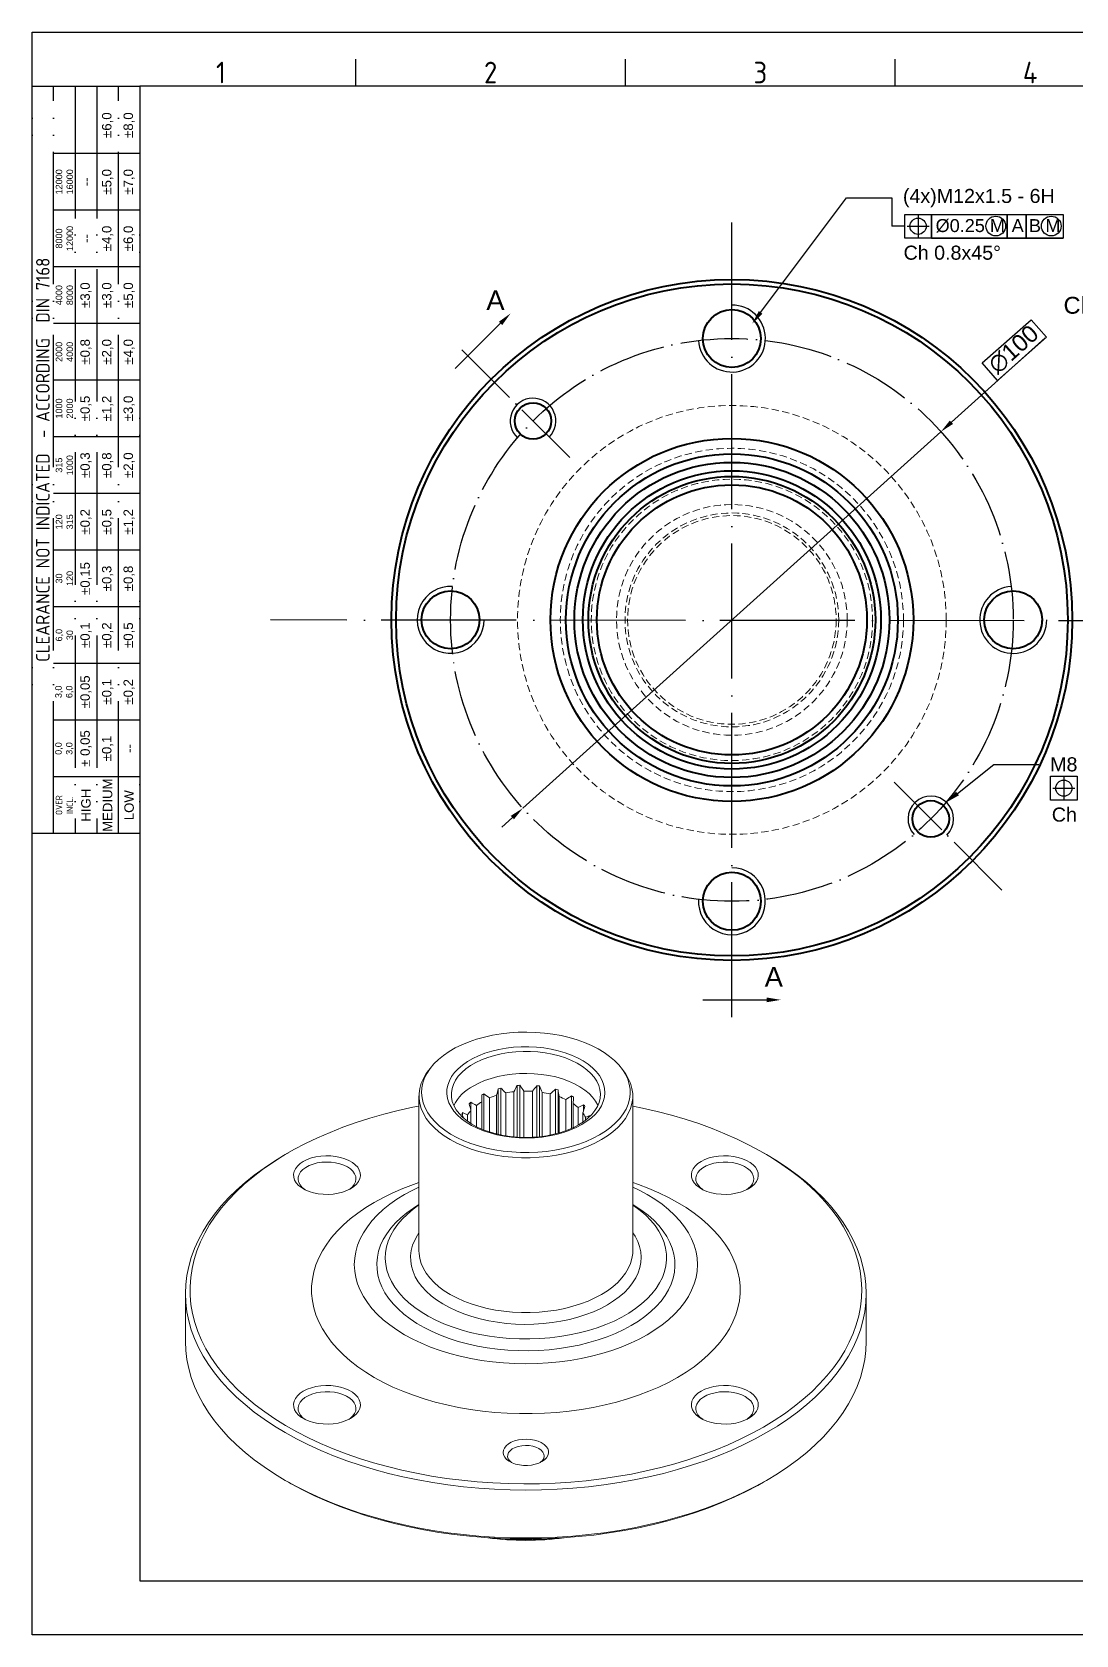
# Model space of a CAD drawing. Header units: millimetres. Extents: x 2452 to 2855, y 1106 to 1391.
# Drawn here: x 2452 to 2637.5, y 1106.5 to 1391.3 of the extents above; entities that cross this region are included whole.
import ezdxf
from ezdxf import colors
from ezdxf.entities.mleader import LeaderData, LeaderLine
from ezdxf.enums import TextEntityAlignment as Align
from ezdxf.math import Vec2, Vec3

# ---------------------------------------------------------------- set-up
doc = ezdxf.new("R2010")
doc.units = ezdxf.units.MM
for name, pattern in [('ACAD_ISO04W100', [30, 24, -3, 0, -3]), ('ACAD_ISO05W100', [33, 24, -3, 0, -3, 0, -3]), ('HIDDEN', [1.905, 1.27, -0.635])]:
    doc.linetypes.add(name, pattern=pattern)
for name, color, linetype, lineweight in [('AM_0', 7, 'Continuous', 40), ('AM_4', 1, 'ACAD_ISO04W100', 25), ('AM_5', 3, 'Continuous', 25), ('AM_BOR', 2, 'ACAD_ISO05W100', 35)]:
    doc.layers.add(name, color=color, linetype=linetype, lineweight=lineweight)
doc.styles.add('ACISOTS', font='isocp.shx', dxfattribs={"height": 1})
doc.styles.get("Standard").update_dxf_attribs({"font": 'arial.ttf'})
doc.dimstyles.new('ISO-25', dxfattribs={"dimtxt": 3, "dimasz": 2.5, "dimexe": 1.25, "dimexo": 0.625, "dimtad": 1, "dimtxsty": 'Standard', "dimcen": 2.5, "dimadec": 0, "dimazin": 0, "dimtfac": 1, "dimtmove": 0, "dimatfit": 3, "dimfxl": 1, "dimarcsym": 0})

# ---------------------------------------------------------------- blocks, each defined once
blk = doc.blocks.new('A3 ZTL')
for p, q in [((19.57, 280.82), (19.57, 9.78)), ((401.17, 280.82), (19.57, 280.82)), ((19.57, 9.78), (401.17, 9.78))]:
    blk.add_line(p, q)
at = {"layer": 'AM_BOR', "color": 135, "linetype": 'Continuous', "lineweight": 25}
for p, q in [((0, 0), (0, 290.61)), ((0, 290.61), (410.96, 290.61)), ((410.96, 0), (0, 0))]:
    blk.add_line(p, q, dxfattribs=at)
at = {"layer": 'AM_BOR', "color": 135, "lineweight": 25}
for p, q in [((58.71, 280.82), (58.71, 285.71)), ((107.63, 280.82), (107.63, 285.71)), ((156.56, 280.82), (156.56, 285.71)), ((3.91, 145.3), (3.91, 280.82)), ((7.83, 280.82), (7.83, 145.3)), ((11.74, 280.82), (11.74, 145.3)), ((15.66, 145.3), (15.66, 280.82)), ((19.57, 268.59), (3.91, 268.59)), ((19.57, 258.32), (3.91, 258.32)), ((19.57, 248.04), (3.91, 248.04)), ((19.57, 237.77), (3.91, 237.77)), ((19.57, 227.5), (3.91, 227.5)), ((19.57, 217.22), (3.91, 217.22)), ((19.57, 206.95), (3.91, 206.95)), ((19.57, 196.67), (3.91, 196.67)), ((19.57, 186.4), (3.91, 186.4)), ((19.57, 176.13), (3.91, 176.13)), ((19.57, 165.85), (3.91, 165.85)), ((19.57, 155.58), (3.91, 155.58))]:
    blk.add_line(p, q, dxfattribs=at)
blk.add_lwpolyline([(19.57, 145.3), (0, 145.3), (0, 280.82), (19.57, 280.82)], close=True, dxfattribs=at)
at = {"layer": 'AM_BOR', "color": 135, "lineweight": 25, "style": 'ACISOTS'}
for s, p in [('1', (34.25, 283.27)), ('2', (83.17, 283.27)), ('3', (132.09, 283.27)), ('4', (181.02, 283.27))]:
    blk.add_text(s, height=3.91, dxfattribs=at).set_placement(p, align=Align.MIDDLE)
at = {"layer": 'AM_BOR', "color": 135, "lineweight": 25, "attachment_point": 5, "rotation": 90}
for s, insert, char_height, width in [('±6,0', (13.7, 273.73), 1.712, 10.274), ('±8,0', (17.61, 273.73), 1.712, 10.274), ('12000\\P16000', (5.87, 263.45), 1.174, 10.274), ('±5,0', (13.7, 263.45), 1.712, 10.274), ('±7,0', (17.61, 263.45), 1.712, 10.274), ('--', (9.78, 263.45), 1.712, 10.274), ('8000\\P12000', (5.87, 253.18), 1.174, 10.274), ('--', (9.78, 253.18), 1.712, 10.274), ('±4,0', (13.7, 253.18), 1.712, 10.274), ('±6,0', (17.61, 253.18), 1.712, 10.274), ('{\\Fisocp.shx|c0;CLEARANCE NOT INDICATED  - ACCORDING  DIN 7168}', (1.96, 213.06), 2.4462, 135.5186), ('4000\\P8000', (5.87, 242.91), 1.174, 10.274), ('±3,0', (9.78, 242.91), 1.712, 10.274), ('±3,0', (13.7, 242.91), 1.712, 10.274), ('±5,0', (17.61, 242.91), 1.712, 10.274), ('2000\\P4000', (5.87, 232.63), 1.174, 10.274), ('±0,8', (9.78, 232.63), 1.712, 10.274), ('±2,0', (13.7, 232.63), 1.712, 10.274), ('±4,0', (17.61, 232.63), 1.712, 10.274), ('1000\\P2000', (5.87, 222.36), 1.174, 10.274), ('±0,5', (9.78, 222.36), 1.712, 10.274), ('±1,2', (13.7, 222.36), 1.712, 10.274), ('±3,0', (17.61, 222.36), 1.712, 10.274), ('315\\P1000', (5.87, 212.08), 1.174, 10.274), ('±0,3', (9.78, 212.08), 1.712, 10.274), ('±0,8', (13.7, 212.08), 1.712, 10.274), ('±2,0', (17.61, 212.08), 1.712, 10.274), ('±0,2', (9.78, 201.81), 1.712, 10.274), ('±0,5', (13.7, 201.81), 1.712, 10.274), ('±1,2', (17.61, 201.81), 1.712, 10.274), ('120\\P315', (5.87, 201.81), 1.174, 10.274), ('30\\P120', (5.87, 191.54), 1.174, 10.274), ('±0,15', (9.78, 191.54), 1.712, 10.274), ('±0,3', (13.7, 191.54), 1.712, 10.274), ('±0,8', (17.61, 191.54), 1.712, 10.274), ('±0,1', (9.78, 181.26), 1.712, 10.274), ('±0,2', (13.7, 181.26), 1.712, 10.274), ('±0,5', (17.61, 181.26), 1.712, 10.274), ('6,0\\P30', (5.87, 181.26), 1.174, 10.274), ('3,0\\P6,0', (5.87, 170.99), 1.174, 10.274), ('±0,05', (9.78, 170.99), 1.712, 10.274), ('±0,1', (13.7, 170.99), 1.712, 10.274), ('±0,2', (17.61, 170.99), 1.712, 10.274), ('± 0,05', (9.78, 160.71), 1.712, 10.274), ('\\pt4.69206;±0,1', (13.7, 160.71), 1.7123, 10.274), ('0,0\\P3,0', (5.87, 160.71), 1.174, 10.274), ('--', (17.61, 160.71), 1.712, 10.274), ('MEDIUM', (13.7, 150.44), 1.712, 10.274), ('{\\Fisocp.shx|c0;OVER\\PINCL.}', (5.87, 150.44), 1.1742, 10.274), ('HIGH', (9.78, 150.44), 1.712, 10.274), ('LOW', (17.61, 150.44), 1.712, 10.274)]:
    blk.add_mtext(s, dxfattribs=dict(at, insert=insert, char_height=char_height, width=width))
blk = doc.blocks.new('*D170')
at = {"layer": 'AM_5', "color": 0, "lineweight": -2, "transparency": 16777216}
for p, q in [((2632.06, 1337), (2615.38, 1321.99)), ((2539.2, 1253.41), (2613.52, 1320.31)), ((2537.34, 1251.74), (2535.48, 1250.06))]:
    blk.add_line(p, q, dxfattribs=at)
at = {"layer": 'AM_5', "color": 0, "transparency": 16777216}
for points in [[(2615.1, 1322.3), (2615.66, 1321.68), (2613.52, 1320.31)], [(2537.06, 1252.05), (2537.62, 1251.43), (2539.2, 1253.41)]]:
    blk.add_solid(points, dxfattribs=at)
at = {"layer": 'Defpoints', "color": 0, "transparency": 16777216}
for p in [(2613.52, 1320.31), (2539.2, 1253.41)]:
    blk.add_point(p, dxfattribs=at)
at = {"layer": 'AM_5', "color": 0, "transparency": 16777216, "insert": (2626.42, 1334.94), "char_height": 3, "attachment_point": 5, "rotation": 41.9948}
blk.add_mtext('∅100', dxfattribs=at)

msp = doc.modelspace()

# ---------------------------------------------------------------- linework, layer by layer
at = {"color": 7, "linetype": 'Continuous', "lineweight": 15}
for p, q in [((2522.817, 1207.287), (2522.395, 1206.743)), ((2557.085, 1206.743), (2556.664, 1207.287)), ((2520.74, 1202.266), (2520.74, 1174.748)), ((2532.27, 1202.645), (2532.27, 1196.224)), ((2534.537, 1195.507), (2534.537, 1202.39)), ((2534.811, 1203.566), (2534.811, 1195.442)), ((2535.276, 1203.684), (2535.276, 1195.34)), ((2536.177, 1202.803), (2536.177, 1195.175)), ((2537.624, 1194.991), (2537.624, 1203.027)), ((2538.174, 1204.132), (2538.174, 1194.947)), ((2538.678, 1204.165), (2538.678, 1194.917)), ((2539.403, 1203.142), (2539.403, 1194.895)), ((2540.9, 1194.922), (2540.9, 1203.11)), ((2541.676, 1204.1), (2541.676, 1194.975)), ((2542.175, 1204.045), (2542.175, 1195.023)), ((2542.659, 1202.918), (2542.659, 1195.081)), ((2544.072, 1195.313), (2544.072, 1202.632)), ((2545.006, 1203.473), (2545.006, 1195.523)), ((2545.455, 1203.336), (2545.455, 1195.641)), ((2545.655, 1202.149), (2545.655, 1195.697)), ((2547.869, 1202.308), (2547.869, 1196.501)), ((2558.74, 1174.748), (2558.74, 1202.266)), ((2528.458, 1199.305), (2528.458, 1198.781)), ((2529.928, 1201.141), (2529.928, 1199.918)), ((2529.982, 1197.368), (2529.982, 1199.725)), ((2530.934, 1200.6), (2530.934, 1196.827)), ((2531.911, 1196.371), (2531.911, 1201.256)), ((2533.268, 1201.93), (2533.268, 1195.867)), ((2546.86, 1196.091), (2546.86, 1201.636)), ((2548.126, 1200.905), (2548.126, 1196.62)), ((2549.015, 1197.079), (2549.015, 1200.209)), ((2549.852, 1199.295), (2549.852, 1197.599)), ((2550.009, 1200.707), (2550.009, 1199.755)), ((2528.327, 1199.022), (2528.71, 1198.319)), ((2529.382, 1198.933), (2529.382, 1197.772)), ((2550.346, 1197.957), (2550.346, 1198.479)), ((2551.237, 1198.813), (2551.237, 1198.739)), ((2497.519, 1192.174), (2496.953, 1191.847)), ((2582.527, 1191.847), (2581.962, 1192.174)), ((2479.24, 1167.155), (2479.24, 1158.663)), ((2600.24, 1158.663), (2600.24, 1167.155)), ((2496.953, 1133.97), (2497.519, 1133.643)), ((2581.962, 1133.643), (2582.527, 1133.97))]:
    msp.add_line(p, q, dxfattribs=at)
at = {"color": 7, "linetype": 'Continuous', "lineweight": 15, "flags": 128}
for points in [[(2552.849, 1195.352), (2553.9, 1196.011), (2554.851, 1196.72), (2555.697, 1197.471), (2556.431, 1198.261), (2557.047, 1199.084), (2557.542, 1199.933), (2557.913, 1200.804), (2558.156, 1201.689), (2558.269, 1202.583), (2558.253, 1203.479), (2558.107, 1204.371), (2557.832, 1205.254), (2557.43, 1206.119), (2556.904, 1206.963), (2556.258, 1207.778), (2555.496, 1208.558), (2554.623, 1209.3), (2553.646, 1209.996), (2552.571, 1210.643), (2551.407, 1211.236), (2550.16, 1211.77), (2548.841, 1212.243), (2547.457, 1212.65), (2546.02, 1212.988), (2544.538, 1213.256), (2543.023, 1213.452), (2541.485, 1213.573), (2539.935, 1213.62), (2538.383, 1213.592), (2536.84, 1213.489), (2535.318, 1213.312), (2533.827, 1213.062), (2532.378, 1212.741), (2530.98, 1212.351), (2529.644, 1211.894), (2528.378, 1211.375), (2527.192, 1210.797), (2526.095, 1210.163), (2525.092, 1209.478), (2524.193, 1208.748), (2523.403, 1207.976), (2522.727, 1207.169), (2522.171, 1206.333), (2521.737, 1205.472), (2521.43, 1204.593), (2521.252, 1203.703), (2521.203, 1202.807), (2521.285, 1201.912), (2521.495, 1201.024), (2521.834, 1200.149), (2522.298, 1199.294), (2522.885, 1198.464), (2523.59, 1197.665), (2524.408, 1196.904), (2525.334, 1196.184), (2526.36, 1195.512), (2527.481, 1194.891), (2528.687, 1194.327), (2529.972, 1193.824), (2531.324, 1193.384), (2532.736, 1193.011), (2534.197, 1192.707), (2535.696, 1192.475), (2537.224, 1192.316), (2538.77, 1192.232), (2540.323, 1192.223), (2541.871, 1192.288), (2543.405, 1192.428), (2544.912, 1192.642), (2546.384, 1192.928), (2547.809, 1193.284), (2549.177, 1193.708), (2550.479, 1194.196), (2551.706, 1194.745), (2552.849, 1195.352)], [(2549.675, 1197.184), (2548.67, 1196.657), (2547.581, 1196.189), (2546.42, 1195.783), (2545.195, 1195.444), (2543.92, 1195.175), (2542.606, 1194.979), (2541.265, 1194.856), (2539.91, 1194.809), (2538.553, 1194.837), (2537.208, 1194.941), (2535.886, 1195.119), (2534.6, 1195.371), (2533.362, 1195.692), (2532.183, 1196.081), (2531.075, 1196.534), (2530.048, 1197.047), (2529.112, 1197.614), (2528.275, 1198.231), (2527.545, 1198.892), (2526.928, 1199.59), (2526.431, 1200.32), (2526.059, 1201.073), (2525.814, 1201.844), (2525.7, 1202.625), (2525.716, 1203.409), (2525.863, 1204.188), (2526.14, 1204.955), (2526.544, 1205.703), (2527.071, 1206.426), (2527.717, 1207.115), (2528.474, 1207.765), (2529.337, 1208.371), (2530.297, 1208.925), (2531.345, 1209.423), (2532.472, 1209.86), (2533.666, 1210.233), (2534.917, 1210.537), (2536.213, 1210.77), (2537.542, 1210.93), (2538.892, 1211.015), (2540.25, 1211.025), (2541.602, 1210.958), (2542.938, 1210.817), (2544.243, 1210.602), (2545.507, 1210.315), (2546.716, 1209.96), (2547.861, 1209.538), (2548.93, 1209.055), (2549.912, 1208.514), (2550.8, 1207.921), (2551.585, 1207.282), (2552.259, 1206.601), (2552.816, 1205.887), (2553.251, 1205.144), (2553.56, 1204.381), (2553.74, 1203.604), (2553.789, 1202.821), (2553.707, 1202.039), (2553.495, 1201.265), (2553.154, 1200.506), (2552.688, 1199.77), (2552.101, 1199.063), (2551.399, 1198.393), (2550.588, 1197.764), (2549.675, 1197.184)], [(2549.11, 1197.133), (2549.996, 1197.699), (2550.78, 1198.312), (2551.455, 1198.968), (2552.013, 1199.659), (2552.449, 1200.379), (2552.759, 1201.12), (2552.94, 1201.875), (2552.989, 1202.637), (2552.907, 1203.398), (2552.694, 1204.151), (2552.352, 1204.887), (2551.885, 1205.601), (2551.297, 1206.284), (2550.594, 1206.929), (2549.784, 1207.531), (2548.873, 1208.084), (2547.872, 1208.581), (2546.79, 1209.019), (2545.638, 1209.392), (2544.427, 1209.697), (2543.17, 1209.93), (2541.878, 1210.091), (2540.566, 1210.176), (2539.245, 1210.186), (2537.929, 1210.119), (2536.631, 1209.977), (2535.364, 1209.762), (2534.141, 1209.474), (2532.973, 1209.118), (2531.872, 1208.696), (2530.85, 1208.213), (2529.916, 1207.674), (2529.079, 1207.084), (2528.349, 1206.449), (2527.732, 1205.775), (2527.234, 1205.068), (2526.86, 1204.337), (2526.615, 1203.588), (2526.5, 1202.828), (2526.516, 1202.065), (2526.664, 1201.308), (2526.942, 1200.562), (2527.347, 1199.836), (2527.875, 1199.137), (2528.521, 1198.472), (2529.279, 1197.848), (2530.141, 1197.27), (2531.098, 1196.744), (2532.14, 1196.276), (2533.259, 1195.87), (2534.442, 1195.531), (2535.677, 1195.261), (2536.953, 1195.064), (2538.257, 1194.941), (2539.575, 1194.893), (2540.895, 1194.922), (2542.204, 1195.026), (2543.488, 1195.205), (2544.735, 1195.457), (2545.932, 1195.779), (2547.067, 1196.169), (2548.13, 1196.622), (2549.11, 1197.133)], [(2553.175, 1194.51), (2552.02, 1193.896), (2550.781, 1193.339), (2549.466, 1192.843), (2548.085, 1192.412), (2546.647, 1192.048), (2545.162, 1191.753), (2543.639, 1191.531), (2542.091, 1191.382), (2540.526, 1191.307), (2538.955, 1191.307), (2537.39, 1191.382), (2535.841, 1191.531), (2534.319, 1191.753), (2532.834, 1192.048), (2531.396, 1192.412), (2530.015, 1192.843), (2528.7, 1193.339), (2527.461, 1193.896), (2526.305, 1194.51), (2525.242, 1195.177), (2524.277, 1195.892), (2523.418, 1196.651), (2522.671, 1197.449), (2522.04, 1198.279), (2521.53, 1199.136), (2521.145, 1200.015), (2520.886, 1200.909), (2520.757, 1201.813), (2520.757, 1202.719), (2520.886, 1203.623), (2521.145, 1204.517), (2521.53, 1205.396), (2522.04, 1206.253), (2522.395, 1206.743)], [(2530.371, 1204.041), (2531.351, 1204.553), (2532.413, 1205.005), (2533.549, 1205.395), (2534.746, 1205.717), (2535.993, 1205.969), (2537.277, 1206.148), (2538.586, 1206.252), (2539.906, 1206.281), (2541.224, 1206.233), (2542.528, 1206.11), (2543.803, 1205.913), (2545.039, 1205.643), (2546.222, 1205.304), (2547.34, 1204.898), (2548.383, 1204.43), (2549.34, 1203.904), (2550.202, 1203.326), (2550.959, 1202.702), (2551.606, 1202.037), (2552.134, 1201.338), (2552.539, 1200.612), (2552.55, 1200.587)], [(2557.085, 1206.743), (2557.441, 1206.253), (2557.95, 1205.396), (2558.336, 1204.517), (2558.594, 1203.623), (2558.724, 1202.719), (2558.724, 1201.813), (2558.594, 1200.909), (2558.336, 1200.015), (2557.95, 1199.136), (2557.441, 1198.279), (2556.81, 1197.449), (2556.062, 1196.651), (2555.204, 1195.892), (2554.239, 1195.177), (2553.175, 1194.51)], [(2520.74, 1200.48), (2519.648, 1200.261), (2517.055, 1199.687), (2514.51, 1199.043), (2512.02, 1198.331), (2509.59, 1197.554), (2507.225, 1196.712), (2504.931, 1195.807), (2502.712, 1194.842), (2500.574, 1193.818), (2498.52, 1192.738), (2496.555, 1191.604), (2494.684, 1190.418), (2492.911, 1189.184), (2491.239, 1187.903), (2489.672, 1186.578), (2488.213, 1185.213), (2486.866, 1183.81), (2485.634, 1182.373), (2484.519, 1180.904), (2483.523, 1179.407), (2482.649, 1177.884), (2481.899, 1176.34), (2481.274, 1174.777), (2480.775, 1173.199), (2480.405, 1171.61), (2480.163, 1170.012), (2480.049, 1168.409), (2480.066, 1166.805), (2480.211, 1165.204), (2480.485, 1163.608), (2480.888, 1162.021), (2481.418, 1160.446), (2482.075, 1158.888), (2482.856, 1157.349), (2483.76, 1155.832), (2484.786, 1154.342), (2485.931, 1152.88), (2487.192, 1151.451), (2488.567, 1150.057), (2490.053, 1148.702), (2491.647, 1147.388), (2493.345, 1146.119), (2495.143, 1144.896), (2497.038, 1143.723), (2499.025, 1142.602), (2501.101, 1141.536), (2503.26, 1140.527), (2505.498, 1139.576), (2507.81, 1138.687), (2510.192, 1137.861), (2512.637, 1137.1), (2515.141, 1136.405), (2517.699, 1135.779), (2520.304, 1135.221), (2522.951, 1134.735), (2525.635, 1134.32), (2528.349, 1133.977), (2531.088, 1133.708), (2533.846, 1133.512), (2536.616, 1133.391), (2539.393, 1133.344), (2542.171, 1133.372), (2544.944, 1133.475), (2547.705, 1133.652), (2550.449, 1133.903), (2553.17, 1134.227), (2555.862, 1134.624), (2558.519, 1135.093), (2561.135, 1135.633), (2563.705, 1136.242), (2566.223, 1136.92), (2568.684, 1137.665), (2571.081, 1138.475), (2573.412, 1139.348), (2575.669, 1140.284), (2577.848, 1141.278), (2579.945, 1142.331), (2581.955, 1143.438), (2581.955, 1143.438)], [(2581.955, 1143.438), (2583.873, 1144.598), (2585.696, 1145.809), (2587.419, 1147.067), (2589.039, 1148.37), (2590.552, 1149.715), (2591.955, 1151.099), (2593.245, 1152.52), (2594.419, 1153.973), (2595.475, 1155.457), (2596.41, 1156.967), (2597.222, 1158.501), (2597.91, 1160.055), (2598.472, 1161.626), (2598.907, 1163.21), (2599.213, 1164.804), (2599.391, 1166.405), (2599.439, 1168.008), (2599.359, 1169.612), (2599.149, 1171.211), (2598.81, 1172.803), (2598.344, 1174.384), (2597.75, 1175.951), (2597.031, 1177.5), (2596.188, 1179.028), (2595.222, 1180.532), (2594.137, 1182.009), (2592.933, 1183.454), (2591.615, 1184.866), (2590.184, 1186.241), (2588.644, 1187.576), (2586.998, 1188.868), (2585.249, 1190.114), (2583.402, 1191.312), (2581.461, 1192.459), (2579.429, 1193.553), (2577.311, 1194.591), (2575.112, 1195.571), (2572.836, 1196.491), (2570.488, 1197.349), (2568.074, 1198.143), (2565.599, 1198.871), (2563.067, 1199.532), (2560.485, 1200.124), (2558.74, 1200.48)], [(2582.52, 1142.458), (2580.499, 1141.344), (2578.391, 1140.285), (2576.2, 1139.283), (2573.931, 1138.341), (2571.59, 1137.46), (2569.18, 1136.643), (2566.708, 1135.89), (2564.178, 1135.205), (2561.595, 1134.587), (2558.967, 1134.039), (2556.297, 1133.562), (2553.592, 1133.156), (2550.857, 1132.823), (2548.099, 1132.564), (2545.323, 1132.378), (2542.534, 1132.266), (2539.74, 1132.229), (2536.946, 1132.266), (2534.158, 1132.378), (2531.382, 1132.564), (2528.624, 1132.823), (2525.889, 1133.156), (2523.184, 1133.562), (2520.514, 1134.039), (2517.885, 1134.587), (2515.303, 1135.205), (2512.773, 1135.89), (2510.301, 1136.643), (2507.891, 1137.46), (2505.55, 1138.341), (2503.281, 1139.283), (2501.09, 1140.285), (2498.982, 1141.344), (2496.96, 1142.458), (2495.03, 1143.625), (2493.196, 1144.842), (2491.46, 1146.107), (2489.828, 1147.417), (2488.302, 1148.768), (2486.886, 1150.159), (2485.583, 1151.587), (2484.395, 1153.047), (2483.326, 1154.538), (2482.377, 1156.055), (2481.55, 1157.597), (2480.847, 1159.158), (2480.271, 1160.737), (2479.821, 1162.329), (2479.498, 1163.932), (2479.305, 1165.542), (2479.24, 1167.155), (2479.305, 1168.768), (2479.498, 1170.377), (2479.821, 1171.98), (2480.271, 1173.572), (2480.847, 1175.151), (2481.55, 1176.712), (2482.377, 1178.254), (2483.326, 1179.771), (2484.395, 1181.262), (2485.583, 1182.722), (2486.886, 1184.15), (2488.302, 1185.541), (2489.828, 1186.892), (2491.46, 1188.202), (2493.196, 1189.467), (2495.03, 1190.684), (2496.953, 1191.847)], [(2508.592, 1185.789), (2507.918, 1185.454), (2507.165, 1185.181), (2506.35, 1184.976), (2505.491, 1184.843), (2504.608, 1184.786), (2503.719, 1184.805), (2502.845, 1184.9), (2502.006, 1185.07), (2501.219, 1185.31), (2500.504, 1185.614), (2499.875, 1185.977), (2499.347, 1186.391), (2498.931, 1186.844), (2498.638, 1187.329), (2498.472, 1187.833), (2498.439, 1188.346), (2498.539, 1188.857), (2498.769, 1189.352), (2499.125, 1189.823), (2499.598, 1190.258), (2500.178, 1190.647), (2500.852, 1190.982), (2501.605, 1191.255), (2502.42, 1191.46), (2503.279, 1191.593), (2504.163, 1191.65), (2505.051, 1191.631), (2505.925, 1191.536), (2506.764, 1191.366), (2507.551, 1191.126), (2508.266, 1190.822), (2508.895, 1190.459), (2509.423, 1190.045), (2509.839, 1189.592), (2510.132, 1189.107), (2510.298, 1188.603), (2510.331, 1188.09), (2510.231, 1187.579), (2510.001, 1187.084), (2509.646, 1186.613), (2509.172, 1186.178), (2508.592, 1185.789)], [(2579.303, 1185.789), (2578.629, 1185.454), (2577.876, 1185.181), (2577.061, 1184.976), (2576.202, 1184.843), (2575.318, 1184.786), (2574.43, 1184.805), (2573.556, 1184.9), (2572.716, 1185.07), (2571.93, 1185.31), (2571.215, 1185.614), (2570.586, 1185.977), (2570.058, 1186.391), (2569.642, 1186.844), (2569.348, 1187.329), (2569.183, 1187.833), (2569.15, 1188.346), (2569.249, 1188.857), (2569.48, 1189.352), (2569.835, 1189.823), (2570.308, 1190.258), (2570.888, 1190.647), (2571.562, 1190.982), (2572.315, 1191.255), (2573.131, 1191.46), (2573.99, 1191.593), (2574.873, 1191.65), (2575.762, 1191.631), (2576.636, 1191.536), (2577.475, 1191.366), (2578.261, 1191.126), (2578.977, 1190.822), (2579.606, 1190.459), (2580.134, 1190.045), (2580.549, 1189.592), (2580.843, 1189.107), (2581.008, 1188.603), (2581.042, 1188.09), (2580.942, 1187.579), (2580.712, 1187.084), (2580.356, 1186.613), (2579.883, 1186.178), (2579.303, 1185.789)], [(2582.527, 1191.847), (2584.45, 1190.684), (2586.285, 1189.467), (2588.02, 1188.202), (2589.653, 1186.892), (2591.179, 1185.541), (2592.595, 1184.15), (2593.898, 1182.722), (2595.085, 1181.262), (2596.155, 1179.771), (2597.104, 1178.254), (2597.931, 1176.712), (2598.633, 1175.151), (2599.21, 1173.572), (2599.66, 1171.98), (2599.982, 1170.377), (2600.176, 1168.768), (2600.24, 1167.155), (2600.176, 1165.542), (2599.982, 1163.932), (2599.66, 1162.329), (2599.21, 1160.737), (2598.633, 1159.158), (2597.931, 1157.597), (2597.104, 1156.055), (2596.155, 1154.538), (2595.085, 1153.047), (2593.898, 1151.587), (2592.595, 1150.159), (2591.179, 1148.768), (2589.653, 1147.417), (2588.02, 1146.107), (2586.285, 1144.842), (2584.45, 1143.625), (2582.52, 1142.458)], [(2508.027, 1189.667), (2507.395, 1189.977), (2506.686, 1190.225), (2505.917, 1190.403), (2505.109, 1190.508), (2504.281, 1190.537), (2503.457, 1190.489), (2502.656, 1190.365), (2501.9, 1190.169), (2501.209, 1189.905), (2500.6, 1189.581), (2500.089, 1189.204), (2499.689, 1188.785), (2499.411, 1188.334), (2499.261, 1187.864), (2499.244, 1187.385), (2499.361, 1186.912), (2499.607, 1186.455), (2499.978, 1186.027), (2500.462, 1185.638), (2500.48, 1185.626)], [(2508.29, 1185.626), (2508.439, 1185.731), (2508.896, 1186.13), (2509.236, 1186.567), (2509.451, 1187.029), (2509.534, 1187.505), (2509.484, 1187.982), (2509.302, 1188.449), (2508.992, 1188.893), (2508.564, 1189.303), (2508.027, 1189.667)], [(2579, 1185.626), (2579.274, 1185.827), (2579.703, 1186.236), (2580.013, 1186.68), (2580.195, 1187.147), (2580.245, 1187.625), (2580.161, 1188.101), (2579.947, 1188.563), (2579.607, 1188.999), (2579.15, 1189.398), (2578.588, 1189.75), (2577.935, 1190.045), (2577.209, 1190.276), (2576.429, 1190.436), (2575.613, 1190.523), (2574.785, 1190.532), (2573.964, 1190.465), (2573.173, 1190.323), (2572.431, 1190.109), (2571.759, 1189.829), (2571.173, 1189.491), (2570.688, 1189.103), (2570.318, 1188.675), (2570.072, 1188.218), (2569.955, 1187.744), (2569.972, 1187.266), (2570.121, 1186.795), (2570.399, 1186.345), (2570.799, 1185.926), (2571.191, 1185.626)], [(2518.174, 1184.749), (2516.809, 1183.908), (2515.543, 1183.017), (2514.381, 1182.081), (2513.327, 1181.102), (2512.386, 1180.086), (2511.562, 1179.037), (2510.859, 1177.958), (2510.28, 1176.856), (2509.826, 1175.734), (2509.501, 1174.597), (2509.306, 1173.45), (2509.24, 1172.299), (2509.306, 1171.147), (2509.501, 1170.001), (2509.826, 1168.864), (2510.28, 1167.742), (2510.859, 1166.639), (2511.562, 1165.561), (2512.386, 1164.511), (2513.327, 1163.495), (2514.381, 1162.517), (2515.543, 1161.58), (2516.809, 1160.689), (2518.174, 1159.849), (2519.63, 1159.061), (2521.173, 1158.33), (2522.795, 1157.659), (2524.49, 1157.05), (2526.251, 1156.507), (2528.069, 1156.032), (2529.936, 1155.626), (2531.846, 1155.291), (2533.79, 1155.03), (2535.759, 1154.842), (2537.746, 1154.729), (2539.74, 1154.691), (2541.735, 1154.729), (2543.721, 1154.842), (2545.691, 1155.03), (2547.634, 1155.291), (2549.544, 1155.626), (2551.412, 1156.032), (2553.23, 1156.507), (2554.99, 1157.05), (2556.685, 1157.659), (2558.308, 1158.33), (2559.85, 1159.061), (2561.307, 1159.849), (2562.671, 1160.689), (2563.938, 1161.58), (2565.1, 1162.517), (2566.154, 1163.495), (2567.095, 1164.511), (2567.919, 1165.561), (2568.622, 1166.639), (2569.201, 1167.742), (2569.654, 1168.864), (2569.979, 1170.001), (2570.175, 1171.147), (2570.24, 1172.299), (2570.175, 1173.45), (2569.979, 1174.597), (2569.654, 1175.734), (2569.201, 1176.856), (2568.622, 1177.958), (2567.919, 1179.037), (2567.095, 1180.086), (2566.154, 1181.102), (2565.1, 1182.081), (2563.938, 1183.017), (2562.671, 1183.908), (2561.307, 1184.749), (2559.85, 1185.537), (2558.74, 1186.072)], [(2520.74, 1186.072), (2519.63, 1185.537), (2518.174, 1184.749)], [(2520.74, 1182.903), (2519.702, 1182.153), (2518.676, 1181.296), (2517.759, 1180.399), (2516.957, 1179.465), (2516.274, 1178.5), (2515.713, 1177.51), (2515.277, 1176.499), (2514.969, 1175.472), (2514.79, 1174.435), (2514.741, 1173.393), (2514.823, 1172.352), (2515.034, 1171.317), (2515.374, 1170.294), (2515.842, 1169.287), (2516.433, 1168.303), (2517.147, 1167.346), (2517.978, 1166.421), (2518.922, 1165.533), (2519.975, 1164.686), (2521.132, 1163.886), (2522.385, 1163.136), (2523.728, 1162.44), (2525.156, 1161.802), (2526.659, 1161.225), (2528.23, 1160.712), (2529.861, 1160.266), (2531.544, 1159.889), (2533.27, 1159.583), (2535.029, 1159.35), (2536.813, 1159.191), (2538.612, 1159.106), (2540.417, 1159.097), (2542.219, 1159.162), (2544.007, 1159.303), (2545.774, 1159.518), (2547.509, 1159.806), (2549.203, 1160.165), (2550.848, 1160.594), (2552.435, 1161.091), (2553.956, 1161.652), (2555.403, 1162.275), (2556.768, 1162.957), (2558.045, 1163.694), (2559.226, 1164.482), (2560.305, 1165.317), (2561.277, 1166.195), (2562.137, 1167.111), (2562.88, 1168.061), (2563.503, 1169.039), (2564.001, 1170.041), (2564.374, 1171.06), (2564.617, 1172.093), (2564.731, 1173.133), (2564.715, 1174.175), (2564.568, 1175.213), (2564.292, 1176.243), (2563.889, 1177.259), (2563.359, 1178.255), (2562.706, 1179.227), (2561.933, 1180.168), (2561.045, 1181.075), (2560.045, 1181.943), (2558.94, 1182.767), (2558.74, 1182.903)], [(2479.24, 1158.663), (2479.305, 1157.05), (2479.498, 1155.44), (2479.821, 1153.837), (2480.271, 1152.245), (2480.847, 1150.666), (2481.55, 1149.105), (2482.377, 1147.563), (2483.326, 1146.046), (2484.395, 1144.555), (2485.583, 1143.095), (2486.886, 1141.667), (2488.302, 1140.276), (2489.828, 1138.925), (2491.46, 1137.615), (2493.196, 1136.35), (2495.03, 1135.133), (2496.96, 1133.966), (2498.982, 1132.852), (2501.09, 1131.793), (2503.281, 1130.791), (2505.55, 1129.849), (2507.891, 1128.968), (2510.301, 1128.15), (2512.773, 1127.398), (2515.303, 1126.713), (2517.885, 1126.095), (2520.514, 1125.547), (2523.184, 1125.07), (2525.889, 1124.664), (2528.624, 1124.331), (2531.382, 1124.072), (2534.158, 1123.886), (2536.946, 1123.774), (2539.74, 1123.737), (2542.534, 1123.774), (2545.323, 1123.886), (2548.099, 1124.072), (2550.857, 1124.331), (2553.592, 1124.664), (2556.297, 1125.07), (2558.967, 1125.547), (2561.595, 1126.095), (2564.178, 1126.713), (2566.708, 1127.398), (2569.18, 1128.15), (2571.59, 1128.968), (2573.931, 1129.849), (2576.2, 1130.791), (2578.391, 1131.793), (2580.499, 1132.852), (2582.52, 1133.966), (2584.45, 1135.133), (2586.285, 1136.35), (2588.02, 1137.615), (2589.653, 1138.925), (2591.179, 1140.276), (2592.595, 1141.667), (2593.898, 1143.095), (2595.085, 1144.555), (2596.155, 1146.046), (2597.104, 1147.563), (2597.931, 1149.105), (2598.633, 1150.666), (2599.21, 1152.245), (2599.66, 1153.837), (2599.982, 1155.44), (2600.176, 1157.05), (2600.24, 1158.663), (2600.24, 1158.663)], [(2508.592, 1144.969), (2507.918, 1144.634), (2507.165, 1144.361), (2506.35, 1144.155), (2505.491, 1144.023), (2504.608, 1143.965), (2503.719, 1143.984), (2502.845, 1144.08), (2502.006, 1144.249), (2501.219, 1144.489), (2500.504, 1144.794), (2499.875, 1145.157), (2499.347, 1145.57), (2498.931, 1146.024), (2498.638, 1146.509), (2498.472, 1147.013), (2498.439, 1147.526), (2498.539, 1148.036), (2498.769, 1148.532), (2499.125, 1149.003), (2499.598, 1149.437), (2500.178, 1149.826), (2500.852, 1150.161), (2501.605, 1150.434), (2502.42, 1150.64), (2503.279, 1150.773), (2504.163, 1150.83), (2505.051, 1150.811), (2505.925, 1150.715), (2506.764, 1150.546), (2507.551, 1150.306), (2508.266, 1150.001), (2508.895, 1149.638), (2509.423, 1149.225), (2509.839, 1148.771), (2510.132, 1148.287), (2510.298, 1147.782), (2510.331, 1147.269), (2510.231, 1146.759), (2510.001, 1146.263), (2509.646, 1145.793), (2509.172, 1145.358), (2508.592, 1144.969)], [(2579.303, 1144.969), (2578.629, 1144.634), (2577.876, 1144.361), (2577.061, 1144.155), (2576.202, 1144.023), (2575.318, 1143.965), (2574.43, 1143.984), (2573.556, 1144.08), (2572.716, 1144.249), (2571.93, 1144.489), (2571.215, 1144.794), (2570.586, 1145.157), (2570.058, 1145.57), (2569.642, 1146.024), (2569.348, 1146.509), (2569.183, 1147.013), (2569.15, 1147.526), (2569.249, 1148.036), (2569.48, 1148.532), (2569.835, 1149.003), (2570.308, 1149.437), (2570.888, 1149.826), (2571.562, 1150.161), (2572.315, 1150.434), (2573.131, 1150.64), (2573.99, 1150.773), (2574.873, 1150.83), (2575.762, 1150.811), (2576.636, 1150.715), (2577.475, 1150.546), (2578.261, 1150.306), (2578.977, 1150.001), (2579.606, 1149.638), (2580.134, 1149.225), (2580.549, 1148.771), (2580.843, 1148.287), (2581.008, 1147.782), (2581.042, 1147.269), (2580.942, 1146.759), (2580.712, 1146.263), (2580.356, 1145.793), (2579.883, 1145.358), (2579.303, 1144.969)], [(2508.29, 1144.806), (2508.564, 1145.007), (2508.992, 1145.416), (2509.302, 1145.86), (2509.484, 1146.327), (2509.534, 1146.804), (2509.451, 1147.28), (2509.236, 1147.742), (2508.896, 1148.179), (2508.439, 1148.578), (2507.877, 1148.93), (2507.225, 1149.225), (2506.499, 1149.455), (2505.718, 1149.616), (2504.903, 1149.702), (2504.074, 1149.712), (2503.254, 1149.645), (2502.462, 1149.502), (2501.721, 1149.289), (2501.048, 1149.009), (2500.462, 1148.671), (2499.978, 1148.282), (2499.607, 1147.854), (2499.361, 1147.398), (2499.244, 1146.924), (2499.261, 1146.446), (2499.411, 1145.975), (2499.689, 1145.524), (2500.089, 1145.105), (2500.48, 1144.806)], [(2578.737, 1148.847), (2578.106, 1149.157), (2577.397, 1149.404), (2576.628, 1149.583), (2575.819, 1149.688), (2574.992, 1149.717), (2574.167, 1149.669), (2573.367, 1149.545), (2572.611, 1149.348), (2571.92, 1149.085), (2571.31, 1148.76), (2570.799, 1148.384), (2570.399, 1147.965), (2570.121, 1147.514), (2569.972, 1147.043), (2569.955, 1146.565), (2570.072, 1146.091), (2570.318, 1145.634), (2570.688, 1145.206), (2571.173, 1144.818), (2571.191, 1144.806)], [(2579, 1144.806), (2579.15, 1144.911), (2579.607, 1145.31), (2579.947, 1145.746), (2580.161, 1146.208), (2580.245, 1146.684), (2580.195, 1147.162), (2580.013, 1147.629), (2579.703, 1148.073), (2579.274, 1148.482), (2578.737, 1148.847)], [(2542.604, 1137.29), (2542.047, 1137.022), (2541.415, 1136.815), (2540.73, 1136.676), (2540.013, 1136.611), (2539.287, 1136.62), (2538.576, 1136.704), (2537.902, 1136.86), (2537.287, 1137.083), (2536.751, 1137.366), (2536.311, 1137.7), (2535.982, 1138.073), (2535.773, 1138.474), (2535.691, 1138.891), (2535.74, 1139.309), (2535.918, 1139.716), (2536.218, 1140.097), (2536.631, 1140.442), (2537.145, 1140.738), (2537.742, 1140.977), (2538.403, 1141.15), (2539.107, 1141.253), (2539.831, 1141.281), (2540.553, 1141.234), (2541.248, 1141.113), (2541.895, 1140.923), (2542.473, 1140.669), (2542.963, 1140.36), (2543.349, 1140.005), (2543.619, 1139.616), (2543.765, 1139.205), (2543.781, 1138.786), (2543.668, 1138.372), (2543.428, 1137.977), (2543.069, 1137.612), (2542.604, 1137.29)], [(2542.038, 1139.617), (2541.529, 1139.857), (2540.946, 1140.033), (2540.314, 1140.137), (2539.658, 1140.166), (2539.006, 1140.118), (2538.383, 1139.995), (2537.817, 1139.802), (2537.329, 1139.548), (2536.94, 1139.242), (2536.665, 1138.897), (2536.516, 1138.527), (2536.5, 1138.148), (2536.616, 1137.774), (2536.86, 1137.422), (2537.19, 1137.127)], [(2542.291, 1137.127), (2542.36, 1137.18), (2542.694, 1137.507), (2542.906, 1137.866), (2542.989, 1138.243), (2542.939, 1138.621), (2542.758, 1138.986), (2542.454, 1139.323), (2542.038, 1139.617)], [(2581.962, 1133.643), (2580.961, 1133.079), (2578.907, 1131.999), (2576.768, 1130.975), (2574.55, 1130.01), (2572.255, 1129.105), (2569.891, 1128.263), (2567.461, 1127.486), (2564.971, 1126.774), (2562.426, 1126.13), (2559.832, 1125.556), (2557.195, 1125.051), (2554.52, 1124.618), (2551.813, 1124.257), (2549.08, 1123.97), (2546.326, 1123.756), (2543.558, 1123.616), (2540.782, 1123.55), (2538.004, 1123.56), (2535.23, 1123.644), (2532.465, 1123.802), (2529.716, 1124.035), (2526.989, 1124.341), (2524.289, 1124.72), (2521.623, 1125.171), (2518.996, 1125.693), (2516.414, 1126.285), (2513.882, 1126.946), (2511.407, 1127.674), (2508.993, 1128.468), (2506.645, 1129.326), (2504.369, 1130.246), (2502.17, 1131.226), (2500.052, 1132.264), (2498.02, 1133.358), (2497.519, 1133.643)]]:
    msp.add_lwpolyline(points, dxfattribs=at)
at = {"color": 8, "linetype": 'Continuous', "lineweight": 15, "flags": 128}
for points in [[(2566.681, 1152.255), (2565.069, 1151.378), (2563.371, 1150.555), (2561.593, 1149.791), (2559.742, 1149.088), (2557.822, 1148.448), (2555.842, 1147.874), (2553.807, 1147.367), (2551.724, 1146.93), (2549.601, 1146.563), (2547.445, 1146.268), (2545.262, 1146.046), (2543.061, 1145.897), (2540.848, 1145.823), (2538.632, 1145.823), (2536.42, 1145.897), (2534.219, 1146.046), (2532.036, 1146.268), (2529.88, 1146.563), (2527.756, 1146.93), (2525.674, 1147.367), (2523.639, 1147.874), (2521.658, 1148.448), (2519.739, 1149.088), (2517.887, 1149.791), (2516.11, 1150.555), (2514.412, 1151.378), (2512.8, 1152.255), (2511.279, 1153.186), (2509.855, 1154.166), (2508.531, 1155.192), (2507.313, 1156.261), (2506.205, 1157.369), (2505.211, 1158.513), (2504.333, 1159.687), (2503.575, 1160.89), (2502.939, 1162.115), (2502.428, 1163.36), (2502.043, 1164.62), (2501.786, 1165.891), (2501.657, 1167.168), (2501.657, 1168.447), (2501.786, 1169.725), (2502.043, 1170.995), (2502.428, 1172.255), (2502.939, 1173.5), (2503.575, 1174.726), (2504.333, 1175.928), (2505.211, 1177.103), (2506.205, 1178.246), (2507.313, 1179.354), (2508.531, 1180.423), (2509.855, 1181.449), (2511.279, 1182.43), (2512.8, 1183.36), (2514.412, 1184.238), (2516.11, 1185.06), (2517.887, 1185.824), (2519.739, 1186.527), (2520.74, 1186.872)], [(2558.74, 1186.872), (2559.742, 1186.527), (2561.593, 1185.824), (2563.371, 1185.06), (2565.069, 1184.238), (2566.681, 1183.36), (2568.202, 1182.43), (2569.626, 1181.449), (2570.95, 1180.423), (2572.167, 1179.354), (2573.275, 1178.246), (2574.27, 1177.103), (2575.148, 1175.928), (2575.906, 1174.726), (2576.542, 1173.5), (2577.053, 1172.255), (2577.437, 1170.995), (2577.695, 1169.725), (2577.824, 1168.447), (2577.824, 1167.168), (2577.695, 1165.891), (2577.437, 1164.62), (2577.053, 1163.36), (2576.542, 1162.115), (2575.906, 1160.89), (2575.148, 1159.687), (2574.27, 1158.513), (2573.275, 1157.369), (2572.167, 1156.261), (2570.95, 1155.192), (2569.626, 1154.166), (2568.202, 1153.186), (2566.681, 1152.255)], [(2558.479, 1161.481), (2557.126, 1160.753), (2555.688, 1160.081), (2554.173, 1159.469), (2552.588, 1158.919), (2550.94, 1158.434), (2549.237, 1158.017), (2547.488, 1157.669), (2545.702, 1157.393), (2543.886, 1157.189), (2542.05, 1157.059), (2540.203, 1157.003), (2538.353, 1157.022), (2536.511, 1157.115), (2534.684, 1157.282), (2532.882, 1157.522), (2531.113, 1157.834), (2529.386, 1158.217), (2527.71, 1158.668), (2526.092, 1159.186), (2524.541, 1159.767), (2523.063, 1160.41), (2521.667, 1161.11), (2520.36, 1161.865), (2519.146, 1162.671), (2518.033, 1163.524), (2517.025, 1164.42), (2516.129, 1165.354), (2515.347, 1166.321), (2514.684, 1167.318), (2514.143, 1168.339), (2513.727, 1169.38), (2513.438, 1170.434), (2513.277, 1171.498), (2513.244, 1172.566), (2513.341, 1173.632), (2513.567, 1174.692), (2513.92, 1175.74), (2514.398, 1176.772), (2515, 1177.781), (2515.723, 1178.764), (2516.563, 1179.715), (2517.516, 1180.631), (2518.577, 1181.505), (2519.741, 1182.335), (2520.74, 1182.963)], [(2558.74, 1182.963), (2559.121, 1182.732), (2560.335, 1181.926), (2561.448, 1181.073), (2562.455, 1180.178), (2563.352, 1179.244), (2564.134, 1178.276), (2564.797, 1177.279), (2565.337, 1176.258), (2565.753, 1175.218), (2566.043, 1174.163), (2566.204, 1173.099), (2566.236, 1172.032), (2566.14, 1170.965), (2565.914, 1169.906), (2565.561, 1168.857), (2565.082, 1167.826), (2564.48, 1166.816), (2563.758, 1165.834), (2562.918, 1164.882), (2561.965, 1163.967), (2560.904, 1163.092), (2559.74, 1162.262), (2558.479, 1161.481)], [(2554.236, 1165.155), (2553.039, 1164.517), (2551.757, 1163.936), (2550.399, 1163.415), (2548.974, 1162.958), (2547.491, 1162.568), (2545.959, 1162.247), (2544.387, 1161.997), (2542.786, 1161.821), (2541.166, 1161.718), (2539.537, 1161.69), (2537.909, 1161.737), (2536.292, 1161.858), (2534.698, 1162.053), (2533.135, 1162.32), (2531.614, 1162.659), (2530.144, 1163.066), (2528.735, 1163.539), (2527.396, 1164.075), (2526.135, 1164.671), (2524.959, 1165.323), (2523.878, 1166.027), (2522.896, 1166.779), (2522.021, 1167.572), (2521.258, 1168.404), (2520.612, 1169.268), (2520.087, 1170.159), (2519.686, 1171.071), (2519.411, 1171.998), (2519.266, 1172.936), (2519.249, 1173.876), (2519.363, 1174.815), (2519.605, 1175.746), (2519.974, 1176.662), (2520.469, 1177.559), (2520.74, 1177.967)], [(2558.74, 1177.967), (2559.147, 1177.337), (2559.61, 1176.435), (2559.948, 1175.514), (2560.158, 1174.581), (2560.239, 1173.641), (2560.191, 1172.701), (2560.013, 1171.765), (2559.707, 1170.841), (2559.274, 1169.934), (2558.719, 1169.049), (2558.043, 1168.193), (2557.251, 1167.37), (2556.349, 1166.587), (2555.342, 1165.847), (2554.236, 1165.155)], [(2520.74, 1174.748), (2520.757, 1174.295), (2520.886, 1173.392), (2521.145, 1172.497), (2521.53, 1171.619), (2522.04, 1170.761), (2522.671, 1169.931), (2523.418, 1169.134), (2524.277, 1168.375), (2525.242, 1167.659), (2526.305, 1166.993), (2527.461, 1166.379), (2528.7, 1165.822), (2530.015, 1165.326), (2531.396, 1164.894), (2532.834, 1164.53), (2534.319, 1164.236), (2535.841, 1164.013), (2537.39, 1163.864), (2538.955, 1163.789), (2540.526, 1163.789), (2542.091, 1163.864), (2543.639, 1164.013), (2545.162, 1164.236), (2546.647, 1164.53), (2548.085, 1164.894), (2549.466, 1165.326), (2550.781, 1165.822), (2552.02, 1166.379), (2553.175, 1166.993)], [(2553.175, 1166.993), (2554.239, 1167.659), (2555.204, 1168.375), (2556.062, 1169.134), (2556.81, 1169.931), (2557.441, 1170.761), (2557.95, 1171.619), (2558.336, 1172.497), (2558.594, 1173.392), (2558.724, 1174.295), (2558.74, 1174.748)]]:
    msp.add_lwpolyline(points, dxfattribs=at)
at = {"color": 7, "linetype": 'HIDDEN', "lineweight": 0}
for radius in [38.099, 30.5, 25, 20.5, 19, 18.538]:
    msp.add_circle((2576.36, 1286.861), radius, dxfattribs=at)
at = {"color": 7, "linetype": 'Continuous', "lineweight": 15}
for centre, radius, start, end in [((2534.028, 1196.957), 7.972, 117.30292, 152.91373), ((2538.641, 1189.095), 13.914, 107.15484, 112.71307), ((2539.615, 1185.361), 17.777, 96.43062, 101.14996), ((2539.74, 1184.134), 19.011, 86.50408, 91.01635), ((2540.002, 1186.128), 16.998, 76.14695, 81.00838), ((2541.272, 1190.191), 12.736, 63.97435, 69.86778), ((2534.102, 1195.987), 5.564, 137.7882, 148.03718), ((2536.554, 1193.277), 9.231, 120.19503, 127.50463), ((2543.554, 1194.143), 8.162, 48.00022, 55.93057), ((2545.899, 1196.342), 4.935, 25.67144, 36.76731), ((2539.74, 1172.973), 49.669, 262.15169, 277.84831), ((2539.74, 1174.181), 50.758, 264.43177, 275.56823)]:
    msp.add_arc(centre, radius, start, end, dxfattribs=at)
for points in [[(2532.27, 1202.645), (2532.139, 1202.583), (2532.011, 1202.519), (2531.886, 1202.454)], [(2531.886, 1202.454), (2531.894, 1202.053), (2531.903, 1201.653), (2531.911, 1201.256)], [(2533.268, 1201.93), (2532.932, 1202.165), (2532.6, 1202.403), (2532.27, 1202.645)], [(2534.811, 1203.566), (2534.72, 1203.172), (2534.629, 1202.78), (2534.537, 1202.39)], [(2535.276, 1203.684), (2535.119, 1203.646), (2534.964, 1203.607), (2534.811, 1203.566)], [(2536.177, 1202.803), (2535.874, 1203.094), (2535.573, 1203.387), (2535.276, 1203.684)], [(2538.174, 1204.132), (2537.992, 1203.761), (2537.809, 1203.393), (2537.624, 1203.027)], [(2538.678, 1204.165), (2538.509, 1204.156), (2538.341, 1204.145), (2538.174, 1204.132)], [(2539.403, 1203.142), (2539.159, 1203.481), (2538.917, 1203.822), (2538.678, 1204.165)], [(2541.676, 1204.1), (2541.42, 1203.768), (2541.161, 1203.437), (2540.9, 1203.11)], [(2542.175, 1204.045), (2542.009, 1204.066), (2541.843, 1204.084), (2541.676, 1204.1)], [(2542.659, 1202.918), (2542.496, 1203.291), (2542.335, 1203.668), (2542.175, 1204.045)], [(2545.006, 1203.473), (2544.698, 1203.19), (2544.387, 1202.909), (2544.072, 1202.632)], [(2545.455, 1203.336), (2545.307, 1203.384), (2545.158, 1203.43), (2545.006, 1203.473)], [(2545.655, 1202.149), (2545.588, 1202.543), (2545.521, 1202.939), (2545.455, 1203.336)], [(2547.869, 1202.308), (2547.536, 1202.081), (2547.2, 1201.856), (2546.86, 1201.636)], [(2548.228, 1202.101), (2548.111, 1202.171), (2547.991, 1202.24), (2547.869, 1202.308)], [(2548.126, 1200.905), (2548.16, 1201.302), (2548.194, 1201.7), (2548.228, 1202.101)], [(2528.458, 1199.305), (2528.411, 1199.212), (2528.367, 1199.117), (2528.327, 1199.022)], [(2529.382, 1198.933), (2529.071, 1199.052), (2528.764, 1199.177), (2528.458, 1199.305)], [(2529.928, 1201.141), (2529.835, 1201.059), (2529.745, 1200.977), (2529.658, 1200.893)], [(2529.658, 1200.893), (2529.765, 1200.502), (2529.873, 1200.113), (2529.982, 1199.725)], [(2530.934, 1200.6), (2530.595, 1200.776), (2530.26, 1200.957), (2529.928, 1201.141)], [(2550.009, 1200.707), (2549.681, 1200.537), (2549.35, 1200.371), (2549.015, 1200.209)], [(2549.852, 1199.295), (2549.985, 1199.678), (2550.116, 1200.062), (2550.246, 1200.448)], [(2550.246, 1200.448), (2550.17, 1200.535), (2550.091, 1200.622), (2550.009, 1200.707)], [(2551.237, 1198.813), (2550.943, 1198.698), (2550.646, 1198.586), (2550.346, 1198.479)]]:
    msp.add_open_spline(points, degree=3, dxfattribs=at)
at = {"layer": 'AM_0'}
for centre, radius in [((2576.36, 1286.861), 60.5), ((2576.36, 1286.861), 59.7), ((2576.36, 1336.861), 5.15), ((2541.005, 1322.216), 3.25), ((2576.36, 1286.861), 32.25), ((2576.36, 1286.861), 29.5), ((2576.36, 1286.861), 28), ((2576.36, 1286.861), 26.5), ((2576.36, 1286.861), 25.5), ((2576.36, 1286.861), 24), ((2526.36, 1286.861), 5.15), ((2626.36, 1286.861), 5.15), ((2611.716, 1251.506), 3.25), ((2576.36, 1236.861), 5.15)]:
    msp.add_circle(centre, radius, dxfattribs=at)
at = {"layer": 'AM_4'}
for p, q in [((2576.36, 1216.251), (2576.36, 1357.472)), ((2778.828, 1286.576), (2494.35, 1286.861))]:
    msp.add_line(p, q, dxfattribs=at)
at = {"layer": 'AM_4', "ltscale": 0.5}
for p, q in [((2547.527, 1315.695), (2527.598, 1335.624)), ((2605.194, 1258.028), (2625.123, 1238.099))]:
    msp.add_line(p, q, dxfattribs=at)
msp.add_circle((2576.36, 1286.861), 50, dxfattribs=at)
at = {"layer": 'AM_5'}
for p, q in [((2604.759, 1361.835), (2604.759, 1356.813)), ((2609.457, 1358.816), (2609.457, 1354.811)), ((2607.095, 1356.813), (2604.759, 1356.813)), ((2607.504, 1356.813), (2611.409, 1356.813)), ((2611.818, 1354.696), (2625.305, 1354.696)), ((2625.305, 1354.696), (2628.689, 1354.696)), ((2628.689, 1354.696), (2635.225, 1354.696)), ((2527.193, 1331.511), (2535.248, 1339.567)), ((2635.358, 1258.964), (2635.358, 1254.959)), ((2633.405, 1256.962), (2637.311, 1256.962)), ((2571.173, 1219.346), (2582.565, 1219.346))]:
    msp.add_line(p, q, dxfattribs=at)
for points in [[(2607.095, 1358.931), (2611.818, 1358.931), (2611.818, 1354.696), (2607.095, 1354.696)], [(2611.818, 1358.931), (2625.305, 1358.931), (2625.305, 1354.696), (2611.818, 1354.696)], [(2625.305, 1358.931), (2628.689, 1358.931), (2628.689, 1354.696), (2625.305, 1354.696)], [(2628.689, 1358.931), (2635.225, 1358.931), (2635.225, 1354.696), (2628.689, 1354.696)], [(2620.828, 1332.516), (2629.582, 1340.21), (2632.295, 1337.123), (2623.542, 1329.429)], [(2632.997, 1259.079), (2637.719, 1259.079), (2637.719, 1254.844), (2632.997, 1254.844)]]:
    msp.add_lwpolyline(points, close=True, dxfattribs=at)
for centre, radius in [((2609.457, 1356.813), 1.441), ((2623.264, 1356.841), 1.757), ((2633.133, 1356.841), 1.757), ((2635.358, 1256.962), 1.441)]:
    msp.add_circle(centre, radius, dxfattribs=at)
for centre, radius, start, end in [((2576.36, 1336.861), 5.95, 183.41111, 90), ((2541.005, 1322.216), 4.05, 315, 227.32111), ((2526.36, 1286.861), 5.95, 86.58889, 0), ((2626.36, 1286.861), 5.95, 93.41111, 0), ((2611.716, 1251.506), 4.05, 315, 222.67889), ((2576.36, 1236.861), 5.95, 176.58889, 90)]:
    msp.add_arc(centre, radius, start, end, dxfattribs=at)
for points in [[(2535.543, 1339.272), (2534.954, 1339.861), (2537.016, 1341.334)], [(2582.565, 1218.93), (2582.565, 1219.763), (2585.065, 1219.346)]]:
    msp.add_solid(points, dxfattribs=at)

# ---------------------------------------------------------------- block references
at = {"linetype": 'ByBlock', "lineweight": 0, "xscale": 0.9801000000000002, "yscale": 0.9801000000000002, "zscale": 0.9801000000000002}
msp.add_blockref('A3 ZTL', (2451.96, 1106.498), dxfattribs=at)

# ---------------------------------------------------------------- texts
at = {"layer": 'AM_5'}
for s, width, insert, char_height, attachment_point in [('%%C0.25', 18.23779, (2612.571, 1358.083), 2.3, 1), ('M', 18.23779, (2622.212, 1358.083), 2.3, 1), ('A', 18.23779, (2626.087, 1358.083), 2.3, 1), ('B', 18.23779, (2629.161, 1358.083), 2.3, 1), ('M', 18.23779, (2632.081, 1358.083), 2.3, 1), ('A', 12.46166, (2532.705, 1341.906), 3.5, 7), ('A', 12.46166, (2582.178, 1221.664), 3.5, 7)]:
    msp.add_mtext_dynamic_manual_height_columns(s, width=width, gutter_width=12.5, heights=[0], dxfattribs=dict(at, insert=insert, char_height=char_height, attachment_point=attachment_point))
at = {"layer": 'AM_5', "color": 3, "char_height": 2.5, "attachment_point": 1}
for insert in [(2606.875, 1353.369), (2633.221, 1253.518)]:
    msp.add_mtext_dynamic_manual_height_columns('Ch 0.8x45%%D', width=40.20612, gutter_width=12.5, heights=[0], dxfattribs=dict(at, insert=insert))

# ---------------------------------------------------------------- dimensions: what is measured, and where the dimension line sits
at = {"layer": 'AM_5'}
dim = msp.add_diameter_dim_2p(p1=(2539.2, 1253.408), p2=(2613.52, 1320.314), dimstyle='ISO-25', dxfattribs=at)
dim.commit()
dim.dimension.update_dxf_attribs({"geometry": '*D170', "text_midpoint": (2627.918, 1333.276), "dimtype": 163})

# ---------------------------------------------------------------- leaders
ml = msp.add_multileader_mtext('Standard', dxfattribs=at)
ml.set_content('(4x)M12x1.5 - 6H', color=256)
ml.set_leader_properties()
ml.build(insert=Vec2(0, 0))
ml.multileader.update_dxf_attribs({"arrow_head_size": 2.5})
ctx = ml.context
ctx.base_point, ctx.char_height, ctx.arrow_head_size, ctx.plane_origin = Vec3(2604.759, 1361.835), 2.5, 2.5, Vec3(2583.205, 1338.939)
notes = []
notes.append((ctx, [(0, (1, 1, 0), (2596.759, 1361.835), (1, 0), 8, [(0, [(2579.97, 1339.509)], 0, [])])]))
ctx.mtext.insert, ctx.mtext.flow_direction = Vec3(2606.759, 1363.452), 5
ml = msp.add_multileader_mtext('Standard', dxfattribs=at)
ml.set_content('Ch1x45%%D', color=256)
ml.set_leader_properties()
ml.build(insert=Vec2(0, 0))
ml.multileader.update_dxf_attribs({"arrow_head_size": 2.5})
ctx = ml.context
ctx.base_point, ctx.char_height, ctx.arrow_head_size, ctx.plane_origin = Vec3(2633.793, 1342.743), 3, 2.5, Vec3(2663.245, 1348.38)
ctx.text_align_type = 2
notes.append((ctx, [(0, (1, 1, 0), (2656.033, 1342.743), (-1, 0), 2.606, [(0, [(2663.245, 1348.38)], 0, [])])]))
ctx.mtext.insert, ctx.mtext.alignment, ctx.mtext.flow_direction = Vec3(2651.427, 1344.269), 3, 5
ml = msp.add_multileader_mtext('Standard', dxfattribs=at)
ml.set_content('M8 H6', color=256)
ml.set_leader_properties()
ml.build(insert=Vec2(0, 0))
ml.multileader.update_dxf_attribs({"arrow_head_size": 2.5})
ctx = ml.context
ctx.base_point, ctx.char_height, ctx.arrow_head_size, ctx.plane_origin = Vec3(2630.929, 1261.179), 2.5, 2.5, Vec3(2593.414, 1191.572)
notes.append((ctx, [(0, (1, 1, 0), (2622.929, 1261.179), (1, 0), 8, [(0, [(2614.506, 1254.462)], 0, [])])]))
ctx.mtext.insert, ctx.mtext.flow_direction = Vec3(2632.929, 1262.451), 5
for ctx, leaders in notes:
    for number, flags, end, landing, length, lines in leaders:
        leader = LeaderData()
        leader.index, (leader.has_last_leader_line, leader.has_dogleg_vector, leader.attachment_direction) = number, flags
        leader.last_leader_point, leader.dogleg_vector, leader.dogleg_length = Vec3(end), Vec3(landing), length
        for number, points, colour, breaks in lines:
            line = LeaderLine()
            line.index, line.vertices, line.color, line.breaks = number, Vec3.list(points), colors.encode_raw_color(colour), breaks
            leader.lines.append(line)
        ctx.leaders.append(leader)

doc.saveas('drawing.dxf')
